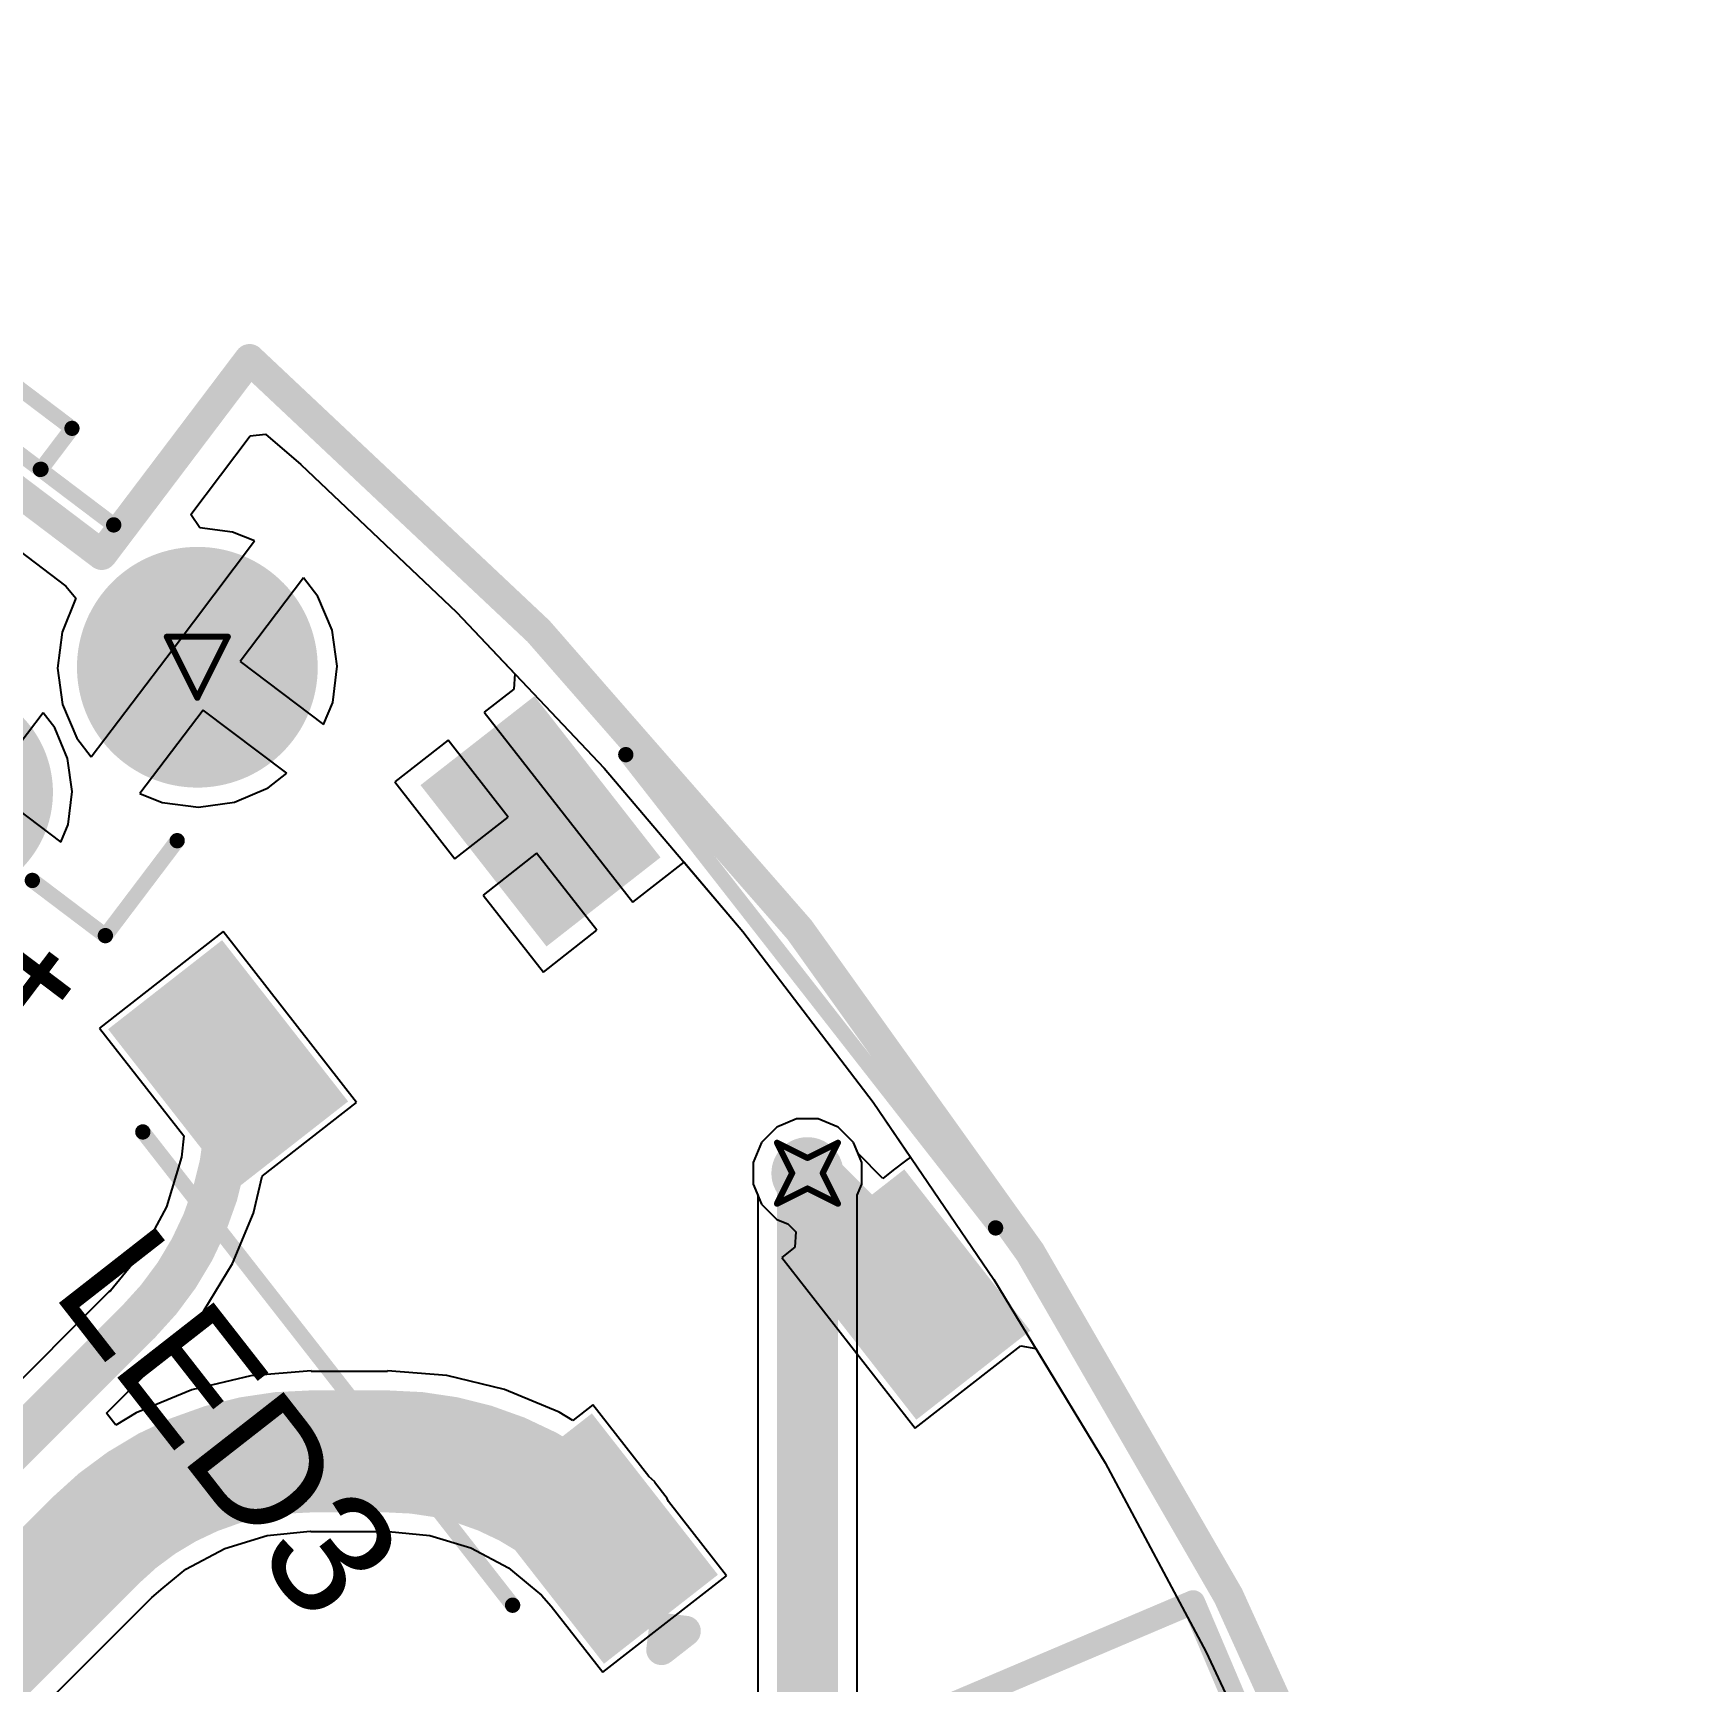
# Model space of a CAD drawing. Header units: inches. Extents: x -5 to 426, y -53 to 116.
# Drawn here: x 47.97 to 61.79, y -4.66 to 9.06 of the extents above; entities that cross this region are included whole.
import ezdxf

# ---------------------------------------------------------------- set-up
doc = ezdxf.new("R2010")
doc.units = ezdxf.units.IN
for name, color, linetype in [('Board Outline', 216, 'Continuous'), ('Bottom Layer', 5, 'Continuous'), ('Bottom Solder', 6, 'Continuous'), ('Drill Drawing', 1, 'Continuous'), ('Multi-Layer', 9, 'Continuous'), ('Pad Holes', 156, 'Continuous'), ('Top Layer', 1, 'Continuous'), ('Top Overlay', 2, 'Continuous'), ('Top Paste', 8, 'Continuous'), ('Top Solder', 216, 'Continuous'), ('Via Holes', 16, 'Continuous')]:
    doc.layers.add(name, color=color, linetype=linetype)
doc.styles.add('Arial', font='', dxfattribs={"height": 0.2})
doc.styles.get('Arial').set_extended_font_data('Arial')

# ---------------------------------------------------------------- blocks, each defined once
blk = doc.blocks.new('TS_1087E_B3D2_17')
at = {"layer": 'Bottom Layer'}
h = blk.add_hatch(color=5, dxfattribs=at)
edge = h.paths.add_edge_path()
edge.add_arc((-1.05, 3.2), 0.9, 0, 360)
h = blk.add_hatch(color=5, dxfattribs=at)
edge = h.paths.add_edge_path()
edge.add_arc((1.05, 2.15), 0.8, 0, 360)
h = blk.add_hatch(color=5, dxfattribs=at)
edge = h.paths.add_edge_path()
edge.add_arc((1.05, -2.15), 0.8, 0, 360)
h = blk.add_hatch(color=5, dxfattribs=at)
edge = h.paths.add_edge_path()
edge.add_arc((-1.05, -3.2), 0.9, 0, 360)
at = {"layer": 'Bottom Solder'}
h = blk.add_hatch(color=6, dxfattribs=at)
edge = h.paths.add_edge_path()
edge.add_arc((-1.05, 3.2), 1.002, 0, 360)
h = blk.add_hatch(color=6, dxfattribs=at)
edge = h.paths.add_edge_path()
edge.add_arc((1.05, 2.15), 0.902, 0, 360)
h = blk.add_hatch(color=6, dxfattribs=at)
edge = h.paths.add_edge_path()
edge.add_arc((1.05, -2.15), 0.902, 0, 360)
h = blk.add_hatch(color=6, dxfattribs=at)
edge = h.paths.add_edge_path()
edge.add_arc((-1.05, -3.2), 1.002, 0, 360)
at = {"layer": 'Multi-Layer'}
h = blk.add_hatch(color=9, dxfattribs=at)
edge = h.paths.add_edge_path()
edge.add_arc((-1.05, 3.2), 0.9, 0, 360)
h = blk.add_hatch(color=9, dxfattribs=at)
edge = h.paths.add_edge_path()
edge.add_arc((1.05, 2.15), 0.8, 0, 360)
h = blk.add_hatch(color=9, dxfattribs=at)
edge = h.paths.add_edge_path()
edge.add_arc((1.05, -2.15), 0.8, 0, 360)
h = blk.add_hatch(color=9, dxfattribs=at)
edge = h.paths.add_edge_path()
edge.add_arc((-1.05, -3.2), 0.9, 0, 360)
at = {"layer": 'Pad Holes'}
h = blk.add_hatch(color=7, dxfattribs=at)
edge = h.paths.add_edge_path()
edge.add_arc((-1.05, 3.2), 0.5, 0, 360)
h = blk.add_hatch(color=7, dxfattribs=at)
edge = h.paths.add_edge_path()
edge.add_arc((1.05, 2.15), 0.45, 0, 360)
h = blk.add_hatch(color=7, dxfattribs=at)
edge = h.paths.add_edge_path()
edge.add_arc((1.05, -2.15), 0.45, 0, 360)
h = blk.add_hatch(color=7, dxfattribs=at)
edge = h.paths.add_edge_path()
edge.add_arc((-1.05, -3.2), 0.5, 0, 360)
at = {"layer": 'Top Layer'}
h = blk.add_hatch(color=1, dxfattribs=at)
edge = h.paths.add_edge_path()
edge.add_arc((-1.05, 3.2), 0.9, 0, 360)
h = blk.add_hatch(color=1, dxfattribs=at)
edge = h.paths.add_edge_path()
edge.add_arc((1.05, 2.15), 0.8, 0, 360)
h = blk.add_hatch(color=1, dxfattribs=at)
edge = h.paths.add_edge_path()
edge.add_arc((1.05, -2.15), 0.8, 0, 360)
h = blk.add_hatch(color=1, dxfattribs=at)
edge = h.paths.add_edge_path()
edge.add_arc((-1.05, -3.2), 0.9, 0, 360)
at = {"layer": 'Top Solder'}
h = blk.add_hatch(color=216, dxfattribs=at)
edge = h.paths.add_edge_path()
edge.add_arc((-1.05, 3.2), 1.002, 0, 360)
h = blk.add_hatch(color=216, dxfattribs=at)
edge = h.paths.add_edge_path()
edge.add_arc((1.05, 2.15), 0.902, 0, 360)
h = blk.add_hatch(color=216, dxfattribs=at)
edge = h.paths.add_edge_path()
edge.add_arc((1.05, -2.15), 0.902, 0, 360)
h = blk.add_hatch(color=216, dxfattribs=at)
edge = h.paths.add_edge_path()
edge.add_arc((-1.05, -3.2), 1.002, 0, 360)
at = {"layer": 'Top Overlay'}
for points in [[(1.194, 3.937, 0.127, 0.127, 0), (0.203, 3.937, 0.127, 0.127, 0)], [(1.194, 3.175, 0.127, 0.127, 0), (1.194, 3.937, 0.127, 0.127, 0)], [(-1.575, -1.854, 0.127, 0.127, 0), (-1.575, 1.93, 0.127, 0.127, 0)], [(-2.007, -1.092, 0.127, 0.127, 0), (-2.007, 1.168, 0.127, 0.127, 0)], [(-1.579, 1.168, 0.127, 0.127, 0), (-2.007, 1.168, 0.127, 0.127, 0)], [(-1.575, 1.164, 0.127, 0.127, 0), (-1.579, 1.168, 0.127, 0.127, 0)], [(1.194, -0.991, 0.127, 0.127, 0), (1.194, 1.092, 0.127, 0.127, 0)], [(-1.579, -1.092, 0.127, 0.127, 0), (-2.007, -1.092, 0.127, 0.127, 0)], [(1.194, -3.937, 0.127, 0.127, 0), (1.194, -3.175, 0.127, 0.127, 0)], [(1.194, -3.937, 0.127, 0.127, 0), (0.203, -3.937, 0.127, 0.127, 0)]]:
    blk.add_lwpolyline(points, format="xyseb", dxfattribs=at)
for points in [[(0.171, 3.937, 0.0635, 0.0635, 1), (0.235, 3.937, 0.0635, 0.0635, 1)], [(1.162, 3.937, 0.0635, 0.0635, 1), (1.226, 3.937, 0.0635, 0.0635, 1)], [(1.162, 3.937, 0.0635, 0.0635, 1), (1.226, 3.937, 0.0635, 0.0635, 1)], [(1.162, 3.175, 0.0635, 0.0635, 1), (1.226, 3.175, 0.0635, 0.0635, 1)], [(-1.607, 1.93, 0.0635, 0.0635, 1), (-1.543, 1.93, 0.0635, 0.0635, 1)], [(-2.038, 1.168, 0.0635, 0.0635, 1), (-1.975, 1.168, 0.0635, 0.0635, 1)], [(-2.038, 1.168, 0.0635, 0.0635, 1), (-1.975, 1.168, 0.0635, 0.0635, 1)], [(-1.611, 1.168, 0.0635, 0.0635, 1), (-1.548, 1.168, 0.0635, 0.0635, 1)], [(-1.611, 1.168, 0.0635, 0.0635, 1), (-1.548, 1.168, 0.0635, 0.0635, 1)], [(-1.607, 1.164, 0.0635, 0.0635, 1), (-1.543, 1.164, 0.0635, 0.0635, 1)], [(1.162, 1.092, 0.0635, 0.0635, 1), (1.226, 1.092, 0.0635, 0.0635, 1)], [(1.162, -0.991, 0.0635, 0.0635, 1), (1.226, -0.991, 0.0635, 0.0635, 1)], [(-2.038, -1.092, 0.0635, 0.0635, 1), (-1.975, -1.092, 0.0635, 0.0635, 1)], [(-2.038, -1.092, 0.0635, 0.0635, 1), (-1.975, -1.092, 0.0635, 0.0635, 1)], [(-1.611, -1.092, 0.0635, 0.0635, 1), (-1.548, -1.092, 0.0635, 0.0635, 1)], [(-1.607, -1.854, 0.0635, 0.0635, 1), (-1.543, -1.854, 0.0635, 0.0635, 1)], [(1.162, -3.175, 0.0635, 0.0635, 1), (1.226, -3.175, 0.0635, 0.0635, 1)], [(0.171, -3.937, 0.0635, 0.0635, 1), (0.235, -3.937, 0.0635, 0.0635, 1)], [(1.162, -3.937, 0.0635, 0.0635, 1), (1.226, -3.937, 0.0635, 0.0635, 1)], [(1.162, -3.937, 0.0635, 0.0635, 1), (1.226, -3.937, 0.0635, 0.0635, 1)]]:
    blk.add_lwpolyline(points, format="xyseb", close=True, dxfattribs=at)
blk = doc.blocks.new('WS2812B_XF02_W_29')
at = {"layer": 'Top Layer'}
for points in [[(-3.25, 2.15), (-1.75, 2.15), (-1.75, 1.15), (-3.25, 1.15)], [(3.25, 1.15), (1.75, 1.15), (1.75, 2.15), (3.25, 2.15)], [(-3.25, -1.15), (-1.75, -1.15), (-1.75, -2.15), (-3.25, -2.15)], [(1.75, -1.15), (3.25, -1.15), (3.25, -2.15), (1.75, -2.15)]]:
    blk.add_hatch(color=1, dxfattribs=at).paths.add_polyline_path(points)
at = {"layer": 'Top Paste'}
for points in [[(-3.25, 2.15), (-1.75, 2.15), (-1.75, 1.15), (-3.25, 1.15)], [(3.25, 1.15), (1.75, 1.15), (1.75, 2.15), (3.25, 2.15)], [(-3.25, -1.15), (-1.75, -1.15), (-1.75, -2.15), (-3.25, -2.15)], [(1.75, -1.15), (3.25, -1.15), (3.25, -2.15), (1.75, -2.15)]]:
    blk.add_hatch(color=8, dxfattribs=at).paths.add_polyline_path(points)
at = {"layer": 'Top Solder'}
for points in [[(-3.352, 2.252), (-1.648, 2.252), (-1.648, 1.048), (-3.352, 1.048)], [(3.352, 1.048), (1.648, 1.048), (1.648, 2.252), (3.352, 2.252)], [(-3.352, -1.048), (-1.648, -1.048), (-1.648, -2.252), (-3.352, -2.252)], [(1.648, -1.048), (3.352, -1.048), (3.352, -2.252), (1.648, -2.252)]]:
    blk.add_hatch(color=216, dxfattribs=at).paths.add_polyline_path(points)
at = {"layer": 'Top Overlay'}
for points in [[(2.5, 2.551, 0.127, 0.127, 0), (-2.5, 2.551, 0.127, 0.127, 0)], [(-3.556, 1.803, 0.254, 0.254, 0), (-3.429, 1.676, 0.254, 0.254, 0)], [(-3.556, 1.803, 0.254, 0.254, 0), (-3.556, 1.549, 0.254, 0.254, 0)], [(-3.429, 1.676, 0.254, 0.254, 0), (-3.556, 1.549, 0.254, 0.254, 0)], [(2.5, -2.551, 0.127, 0.127, 0), (-2.5, -2.551, 0.127, 0.127, 0)]]:
    blk.add_lwpolyline(points, format="xyseb", dxfattribs=at)
for points in [[(-2.532, 2.551, 0.0635, 0.0635, 1), (-2.468, 2.551, 0.0635, 0.0635, 1)], [(2.468, 2.551, 0.0635, 0.0635, 1), (2.532, 2.551, 0.0635, 0.0635, 1)], [(-3.619, 1.803, 0.127, 0.127, 1), (-3.492, 1.803, 0.127, 0.127, 1)], [(-3.619, 1.803, 0.127, 0.127, 1), (-3.492, 1.803, 0.127, 0.127, 1)], [(-3.492, 1.676, 0.127, 0.127, 1), (-3.365, 1.676, 0.127, 0.127, 1)], [(-3.492, 1.676, 0.127, 0.127, 1), (-3.365, 1.676, 0.127, 0.127, 1)], [(-3.619, 1.549, 0.127, 0.127, 1), (-3.492, 1.549, 0.127, 0.127, 1)], [(-3.619, 1.549, 0.127, 0.127, 1), (-3.492, 1.549, 0.127, 0.127, 1)], [(-2.532, -2.551, 0.0635, 0.0635, 1), (-2.468, -2.551, 0.0635, 0.0635, 1)], [(2.468, -2.551, 0.0635, 0.0635, 1), (2.532, -2.551, 0.0635, 0.0635, 1)]]:
    blk.add_lwpolyline(points, format="xyseb", close=True, dxfattribs=at)
blk = doc.blocks.new('HDR1X2__59')
at = {"layer": 'Bottom Layer'}
blk.add_hatch(color=5, dxfattribs=at).paths.add_polyline_path([(-0.75, 0.75), (0.75, 0.75), (0.75, -0.75), (-0.75, -0.75)])
h = blk.add_hatch(color=5, dxfattribs=at)
edge = h.paths.add_edge_path()
edge.add_arc((2.54, 0), 0.75, 0, 360)
at = {"layer": 'Bottom Solder'}
blk.add_hatch(color=6, dxfattribs=at).paths.add_polyline_path([(-0.852, 0.852), (0.852, 0.852), (0.852, -0.852), (-0.852, -0.852)])
h = blk.add_hatch(color=6, dxfattribs=at)
edge = h.paths.add_edge_path()
edge.add_arc((2.54, 0), 0.852, 0, 360)
at = {"layer": 'Multi-Layer'}
blk.add_hatch(color=9, dxfattribs=at).paths.add_polyline_path([(-0.75, 0.75), (0.75, 0.75), (0.75, -0.75), (-0.75, -0.75)])
h = blk.add_hatch(color=9, dxfattribs=at)
edge = h.paths.add_edge_path()
edge.add_arc((2.54, 0), 0.75, 0, 360)
at = {"layer": 'Pad Holes'}
h = blk.add_hatch(color=7, dxfattribs=at)
edge = h.paths.add_edge_path()
edge.add_arc((0, 0), 0.45, 0, 360)
h = blk.add_hatch(color=7, dxfattribs=at)
edge = h.paths.add_edge_path()
edge.add_arc((2.54, 0), 0.45, 0, 360)
at = {"layer": 'Top Layer'}
blk.add_hatch(color=1, dxfattribs=at).paths.add_polyline_path([(-0.75, 0.75), (0.75, 0.75), (0.75, -0.75), (-0.75, -0.75)])
h = blk.add_hatch(color=1, dxfattribs=at)
edge = h.paths.add_edge_path()
edge.add_arc((2.54, 0), 0.75, 0, 360)
at = {"layer": 'Top Solder'}
blk.add_hatch(color=216, dxfattribs=at).paths.add_polyline_path([(-0.852, 0.852), (0.852, 0.852), (0.852, -0.852), (-0.852, -0.852)])
h = blk.add_hatch(color=216, dxfattribs=at)
edge = h.paths.add_edge_path()
edge.add_arc((2.54, 0), 0.852, 0, 360)
at = {"layer": 'Top Overlay'}
for points in [[(3.81, 1.27, 0.2, 0.2, 0), (-1.27, 1.27, 0.2, 0.2, 0)], [(-1.27, 1.27, 0.2, 0.2, 0), (-1.27, -1.27, 0.2, 0.2, 0)], [(3.81, 1.27, 0.2, 0.2, 0), (3.81, -1.27, 0.2, 0.2, 0)], [(3.81, -1.27, 0.2, 0.2, 0), (-1.27, -1.27, 0.2, 0.2, 0)]]:
    blk.add_lwpolyline(points, format="xyseb", dxfattribs=at)
for points in [[(-1.32, 1.27, 0.1, 0.1, 1), (-1.22, 1.27, 0.1, 0.1, 1)], [(-1.32, 1.27, 0.1, 0.1, 1), (-1.22, 1.27, 0.1, 0.1, 1)], [(3.76, 1.27, 0.1, 0.1, 1), (3.86, 1.27, 0.1, 0.1, 1)], [(3.76, 1.27, 0.1, 0.1, 1), (3.86, 1.27, 0.1, 0.1, 1)], [(-1.32, -1.27, 0.1, 0.1, 1), (-1.22, -1.27, 0.1, 0.1, 1)], [(-1.32, -1.27, 0.1, 0.1, 1), (-1.22, -1.27, 0.1, 0.1, 1)], [(3.76, -1.27, 0.1, 0.1, 1), (3.86, -1.27, 0.1, 0.1, 1)], [(3.76, -1.27, 0.1, 0.1, 1), (3.86, -1.27, 0.1, 0.1, 1)]]:
    blk.add_lwpolyline(points, format="xyseb", close=True, dxfattribs=at)

msp = doc.modelspace()

# ---------------------------------------------------------------- hatches: boundary and pattern name
at = {"layer": 'Bottom Layer'}
h = msp.add_hatch(color=5, dxfattribs=at)
edge = h.paths.add_edge_path()
edge.add_arc((54.416, -0.428), 0.3, 0, 360)
at = {"layer": 'Top Layer'}
h = msp.add_hatch(color=1, dxfattribs=at)
edge = h.paths.add_edge_path()
edge.add_arc((54.416, -0.428), 0.3, 0, 360)
at = {"layer": 'Via Holes'}
h = msp.add_hatch(color=7, dxfattribs=at)
edge = h.paths.add_edge_path()
edge.add_arc((54.416, -0.428), 0.15, 0, 360)

# ---------------------------------------------------------------- linework, layer by layer
at = {"layer": 'Board Outline'}
for points in [[(45.364, 7.124, 0.254, 0.254, 0), (48.542, 4.721, 0.254, 0.254, 0)], [(49.772, 6.348, 0.254, 0.254, -1.144567), (-0.298, -38.441, 0.254, 0.254, 0)], [(48.542, 4.721, 0.254, 0.254, 0), (49.772, 6.348, 0.254, 0.254, 0)]]:
    msp.add_lwpolyline(points, format="xyseb", dxfattribs=at)
for points in [[(49.709, 6.348, 0.127, 0.127, 1), (49.836, 6.348, 0.127, 0.127, 1)], [(49.709, 6.348, 0.127, 0.127, 1), (49.836, 6.348, 0.127, 0.127, 1)], [(48.478, 4.721, 0.127, 0.127, 1), (48.605, 4.721, 0.127, 0.127, 1)], [(48.478, 4.721, 0.127, 0.127, 1), (48.605, 4.721, 0.127, 0.127, 1)]]:
    msp.add_lwpolyline(points, format="xyseb", close=True, dxfattribs=at)
at = {"layer": 'Bottom Layer'}
for p, q in [((45.129, 6.815), (48.243, 4.46)), ((49.283, 5.057), (49.778, 5.711)), ((49.778, 5.711), (49.904, 5.725)), ((49.904, 5.725), (50.2, 5.473)), ((50.2, 5.473), (51.495, 4.243)), ((49.357, 4.944), (49.283, 5.057)), ((49.631, 4.91), (49.357, 4.944)), ((49.814, 4.836), (49.631, 4.91)), ((49.135, 3.937), (49.814, 4.836)), ((48.243, 4.46), (48.325, 4.359)), ((50.22, 4.529), (49.693, 3.833)), ((50.341, 4.373), (50.22, 4.529)), ((48.325, 4.359), (48.211, 4.077)), ((50.46, 4.093), (50.341, 4.373)), ((51.495, 4.243), (52.723, 2.945)), ((48.211, 4.077), (48.174, 3.776)), ((50.501, 3.792), (50.46, 4.093)), ((48.455, 3.039), (49.135, 3.937)), ((48.174, 3.776), (48.215, 3.475)), ((49.693, 3.833), (50.389, 3.307)), ((50.464, 3.491), (50.501, 3.792)), ((48.215, 3.475), (48.334, 3.195)), ((50.389, 3.307), (50.464, 3.491)), ((48.053, 3.405), (47.589, 2.792)), ((48.15, 3.28), (48.053, 3.405)), ((49.387, 3.428), (48.86, 2.732)), ((50.083, 2.902), (49.387, 3.428)), ((48.258, 3.025), (48.15, 3.28)), ((48.334, 3.195), (48.455, 3.039)), ((48.296, 2.75), (48.258, 3.025)), ((52.723, 2.945), (53.879, 1.584)), ((47.589, 2.792), (48.202, 2.328)), ((49.647, 2.662), (49.926, 2.78)), ((49.926, 2.78), (50.083, 2.902)), ((48.262, 2.474), (48.296, 2.75)), ((48.86, 2.732), (49.044, 2.658)), ((49.044, 2.658), (49.346, 2.62)), ((49.346, 2.62), (49.647, 2.662)), ((48.202, 2.328), (48.262, 2.474)), ((53.879, 1.584), (54.962, 0.164)), ((54.962, 0.164), (55.968, -1.313)), ((54.326, 0.024), (54.16, -0.045)), ((54.506, 0.024), (54.326, 0.024)), ((54.673, -0.045), (54.506, 0.024)), ((54.16, -0.045), (54.033, -0.172)), ((54.8, -0.172), (54.673, -0.045)), ((54.033, -0.172), (53.964, -0.338)), ((54.869, -0.338), (54.8, -0.172)), ((53.964, -0.338), (53.964, -0.518)), ((54.869, -0.518), (54.869, -0.338)), ((53.964, -0.518), (54.002, -0.61)), ((54.831, -0.61), (54.869, -0.518)), ((54.002, -0.61), (54.002, -6.196)), ((54.831, -6.196), (54.831, -0.61)), ((55.968, -1.313), (56.893, -2.84)), ((56.893, -2.84), (57.736, -4.415)), ((57.736, -4.415), (58.494, -6.033))]:
    msp.add_line(p, q, dxfattribs=at)
msp.add_lwpolyline([(54.416, -6.196, 0.508, 0.508, 0), (54.416, -0.428, 0.508, 0.508, 0)], format="xyseb", dxfattribs=at)
msp.add_lwpolyline([(54.289, -0.428, 0.254, 0.254, 1), (54.543, -0.428, 0.254, 0.254, 1)], format="xyseb", close=True, dxfattribs=at)
at = {"layer": 'Drill Drawing'}
for points in [[(49.083, 4.038, 0.0508, 0.0508, 0), (49.591, 4.038, 0.0508, 0.0508, 0)], [(49.083, 4.038, 0.0508, 0.0508, 0), (49.337, 3.53, 0.0508, 0.0508, 0)], [(49.337, 3.53, 0.0508, 0.0508, 0), (49.591, 4.038, 0.0508, 0.0508, 0)], [(54.162, -0.174, 0.0508, 0.0508, 0), (54.416, -0.301, 0.0508, 0.0508, 0)], [(54.162, -0.174, 0.0508, 0.0508, 0), (54.289, -0.428, 0.0508, 0.0508, 0)], [(54.416, -0.301, 0.0508, 0.0508, 0), (54.67, -0.174, 0.0508, 0.0508, 0)], [(54.543, -0.428, 0.0508, 0.0508, 0), (54.67, -0.174, 0.0508, 0.0508, 0)], [(54.162, -0.682, 0.0508, 0.0508, 0), (54.289, -0.428, 0.0508, 0.0508, 0)], [(54.543, -0.428, 0.0508, 0.0508, 0), (54.67, -0.682, 0.0508, 0.0508, 0)], [(54.162, -0.682, 0.0508, 0.0508, 0), (54.416, -0.555, 0.0508, 0.0508, 0)], [(54.416, -0.555, 0.0508, 0.0508, 0), (54.67, -0.682, 0.0508, 0.0508, 0)]]:
    msp.add_lwpolyline(points, format="xyseb", dxfattribs=at)
for points in [[(49.071, 4.038, 0.0254, 0.0254, 1), (49.096, 4.038, 0.0254, 0.0254, 1)], [(49.071, 4.038, 0.0254, 0.0254, 1), (49.096, 4.038, 0.0254, 0.0254, 1)], [(49.579, 4.038, 0.0254, 0.0254, 1), (49.604, 4.038, 0.0254, 0.0254, 1)], [(49.579, 4.038, 0.0254, 0.0254, 1), (49.604, 4.038, 0.0254, 0.0254, 1)], [(49.325, 3.53, 0.0254, 0.0254, 1), (49.35, 3.53, 0.0254, 0.0254, 1)], [(49.325, 3.53, 0.0254, 0.0254, 1), (49.35, 3.53, 0.0254, 0.0254, 1)], [(54.15, -0.174, 0.0254, 0.0254, 1), (54.175, -0.174, 0.0254, 0.0254, 1)], [(54.15, -0.174, 0.0254, 0.0254, 1), (54.175, -0.174, 0.0254, 0.0254, 1)], [(54.404, -0.301, 0.0254, 0.0254, 1), (54.429, -0.301, 0.0254, 0.0254, 1)], [(54.404, -0.301, 0.0254, 0.0254, 1), (54.429, -0.301, 0.0254, 0.0254, 1)], [(54.658, -0.174, 0.0254, 0.0254, 1), (54.683, -0.174, 0.0254, 0.0254, 1)], [(54.658, -0.174, 0.0254, 0.0254, 1), (54.683, -0.174, 0.0254, 0.0254, 1)], [(54.277, -0.428, 0.0254, 0.0254, 1), (54.302, -0.428, 0.0254, 0.0254, 1)], [(54.277, -0.428, 0.0254, 0.0254, 1), (54.302, -0.428, 0.0254, 0.0254, 1)], [(54.531, -0.428, 0.0254, 0.0254, 1), (54.556, -0.428, 0.0254, 0.0254, 1)], [(54.531, -0.428, 0.0254, 0.0254, 1), (54.556, -0.428, 0.0254, 0.0254, 1)], [(54.404, -0.555, 0.0254, 0.0254, 1), (54.429, -0.555, 0.0254, 0.0254, 1)], [(54.404, -0.555, 0.0254, 0.0254, 1), (54.429, -0.555, 0.0254, 0.0254, 1)], [(54.15, -0.682, 0.0254, 0.0254, 1), (54.175, -0.682, 0.0254, 0.0254, 1)], [(54.15, -0.682, 0.0254, 0.0254, 1), (54.175, -0.682, 0.0254, 0.0254, 1)], [(54.658, -0.682, 0.0254, 0.0254, 1), (54.683, -0.682, 0.0254, 0.0254, 1)], [(54.658, -0.682, 0.0254, 0.0254, 1), (54.683, -0.682, 0.0254, 0.0254, 1)]]:
    msp.add_lwpolyline(points, format="xyseb", close=True, dxfattribs=at)
at = {"layer": 'Top Layer'}
for p, q in [((45.129, 6.815), (48.243, 4.46)), ((49.283, 5.057), (49.778, 5.711)), ((49.778, 5.711), (49.904, 5.725)), ((49.904, 5.725), (50.2, 5.473)), ((50.2, 5.473), (51.495, 4.243)), ((49.357, 4.944), (49.283, 5.057)), ((49.631, 4.91), (49.357, 4.944)), ((49.814, 4.836), (49.631, 4.91)), ((49.135, 3.937), (49.814, 4.836)), ((48.243, 4.46), (48.325, 4.359)), ((50.22, 4.529), (49.693, 3.833)), ((50.341, 4.373), (50.22, 4.529)), ((48.325, 4.359), (48.211, 4.077)), ((50.46, 4.093), (50.341, 4.373)), ((51.495, 4.243), (51.981, 3.729)), ((48.211, 4.077), (48.174, 3.776)), ((50.501, 3.792), (50.46, 4.093)), ((48.455, 3.039), (49.135, 3.937)), ((48.174, 3.776), (48.215, 3.475)), ((49.693, 3.833), (50.389, 3.307)), ((50.464, 3.491), (50.501, 3.792)), ((51.971, 3.602), (51.726, 3.411)), ((51.981, 3.729), (51.971, 3.602)), ((48.215, 3.475), (48.334, 3.195)), ((50.389, 3.307), (50.464, 3.491)), ((48.053, 3.405), (47.589, 2.792)), ((48.15, 3.28), (48.053, 3.405)), ((49.387, 3.428), (48.86, 2.732)), ((50.083, 2.902), (49.387, 3.428)), ((51.726, 3.411), (52.344, 2.619)), ((48.258, 3.025), (48.15, 3.28)), ((48.334, 3.195), (48.455, 3.039)), ((51.425, 3.176), (50.981, 2.829)), ((51.926, 2.535), (51.425, 3.176)), ((48.296, 2.75), (48.258, 3.025)), ((47.589, 2.792), (48.202, 2.328)), ((49.647, 2.662), (49.926, 2.78)), ((49.926, 2.78), (50.083, 2.902)), ((50.981, 2.829), (51.482, 2.188)), ((48.262, 2.474), (48.296, 2.75)), ((48.86, 2.732), (49.044, 2.658)), ((49.044, 2.658), (49.346, 2.62)), ((49.346, 2.62), (49.647, 2.662)), ((51.482, 2.188), (51.926, 2.535)), ((52.344, 2.619), (52.962, 1.828)), ((48.202, 2.328), (48.262, 2.474)), ((52.161, 2.235), (51.717, 1.888)), ((52.662, 1.594), (52.161, 2.235)), ((52.962, 1.828), (53.389, 2.162)), ((53.389, 2.162), (53.879, 1.584)), ((51.717, 1.888), (52.218, 1.247)), ((49.552, 1.583), (48.524, 0.78)), ((50.663, 0.161), (49.552, 1.583)), ((52.218, 1.247), (52.662, 1.594)), ((53.879, 1.584), (54.962, 0.164)), ((48.524, 0.78), (49.224, -0.116)), ((49.877, -0.453), (50.663, 0.161)), ((54.962, 0.164), (55.274, -0.294)), ((54.326, 0.024), (54.16, -0.045)), ((54.506, 0.024), (54.326, 0.024)), ((54.673, -0.045), (54.506, 0.024)), ((49.224, -0.116), (49.206, -0.295)), ((54.16, -0.045), (54.033, -0.172)), ((54.8, -0.172), (54.673, -0.045)), ((54.033, -0.172), (53.964, -0.338)), ((54.838, -0.264), (54.8, -0.172)), ((55.044, -0.471), (54.838, -0.264)), ((49.206, -0.295), (49.081, -0.707)), ((53.964, -0.338), (53.964, -0.518)), ((55.13, -0.403), (55.044, -0.471)), ((55.231, -0.325), (55.13, -0.403)), ((55.274, -0.294), (55.231, -0.325)), ((49.804, -0.761), (49.877, -0.453)), ((53.964, -0.518), (54.033, -0.685)), ((54.033, -0.685), (54.16, -0.812)), ((49.081, -0.707), (48.878, -1.086)), ((49.63, -1.18), (49.804, -0.761)), ((54.16, -0.812), (54.252, -0.85)), ((54.252, -0.85), (54.319, -0.917)), ((54.319, -0.917), (54.311, -1.044)), ((48.878, -1.086), (48.615, -1.407)), ((54.311, -1.044), (54.202, -1.129)), ((49.393, -1.567), (49.63, -1.18)), ((54.202, -1.129), (55.314, -2.551)), ((48.602, -1.416), (46.952, -3.065)), ((48.615, -1.407), (48.602, -1.416)), ((49.098, -1.912), (49.393, -1.567)), ((48.581, -2.426), (49.097, -1.91)), ((49.097, -1.91), (49.098, -1.912)), ((55.314, -2.551), (56.191, -1.865)), ((56.191, -1.865), (56.316, -1.888)), ((56.316, -1.888), (56.893, -2.84)), ((49.782, -2.114), (49.292, -2.231)), ((50.284, -2.074), (49.782, -2.114)), ((50.284, -2.078), (50.284, -2.074)), ((50.921, -2.078), (50.284, -2.078)), ((51.413, -2.113), (50.921, -2.074)), ((50.921, -2.074), (50.921, -2.078)), ((51.893, -2.228), (51.413, -2.113)), ((49.292, -2.231), (48.827, -2.424)), ((52.349, -2.417), (51.893, -2.228)), ((48.66, -2.526), (48.581, -2.426)), ((48.827, -2.424), (48.66, -2.526)), ((52.463, -2.487), (52.349, -2.417)), ((52.63, -2.357), (52.463, -2.487)), ((53.097, -2.954), (52.63, -2.357)), ((56.893, -2.84), (57.736, -4.415)), ((53.145, -2.996), (53.097, -2.954)), ((53.143, -2.999), (53.145, -2.996)), ((53.248, -3.137), (53.143, -2.999)), ((53.259, -3.162), (53.248, -3.137)), ((53.741, -3.779), (53.259, -3.162)), ((49.566, -3.551), (49.918, -3.444)), ((49.918, -3.444), (50.276, -3.409)), ((50.276, -3.409), (50.284, -3.41)), ((50.284, -3.41), (50.921, -3.41)), ((50.921, -3.41), (50.928, -3.41)), ((50.928, -3.41), (51.274, -3.444)), ((51.274, -3.444), (51.614, -3.547)), ((49.242, -3.725), (49.566, -3.551)), ((51.614, -3.547), (51.927, -3.714)), ((49.053, -3.88), (49.242, -3.725)), ((51.927, -3.714), (52.108, -3.862)), ((52.108, -3.862), (52.201, -3.941)), ((52.713, -4.582), (53.741, -3.779)), ((48.872, -4.047), (48.959, -3.959)), ((48.959, -3.959), (49.053, -3.88)), ((52.201, -3.941), (52.284, -4.033)), ((47.925, -4.993), (48.872, -4.047)), ((52.284, -4.033), (52.713, -4.582)), ((57.736, -4.415), (58.494, -6.033))]:
    msp.add_line(p, q, dxfattribs=at)
for points in [[(49.593, 0.133, 0.381, 0.381, 0), (49.593, 0.47, 0.381, 0.381, 0)], [(49.593, 0.133, 0.381, 0.381, -0.198912), (48.849, -1.663, 0.381, 0.381, 0)], [(54.416, -0.428, 0.508, 0.508, 0), (55.163, -1.175, 0.508, 0.508, 0)], [(55.163, -1.175, 0.508, 0.508, -0.198912), (55.272, -1.438, 0.508, 0.508, 0)], [(55.272, -1.438, 0.508, 0.508, 0), (55.389, -1.555, 0.508, 0.508, 0)], [(47.2, -3.313, 0.381, 0.381, 0), (48.849, -1.663, 0.381, 0.381, 0)], [(48.488, -3.488, 1.016, 1.016, -0.198912), (50.284, -2.744, 1.016, 1.016, 0)], [(50.284, -2.744, 1.016, 1.016, 0), (50.921, -2.744, 1.016, 1.016, 0)], [(50.921, -2.744, 1.016, 1.016, -0.198912), (52.672, -3.47, 1.016, 1.016, 0)], [(47.454, -4.522, 1.016, 1.016, 0), (48.488, -3.488, 1.016, 1.016, 0)]]:
    msp.add_lwpolyline(points, format="xyseb", dxfattribs=at)
for points in [[(49.498, 0.47, 0.191, 0.191, 1), (49.689, 0.47, 0.191, 0.191, 1)], [(49.498, 0.133, 0.191, 0.191, 1), (49.689, 0.133, 0.191, 0.191, 1)], [(49.498, 0.133, 0.191, 0.191, 1), (49.689, 0.133, 0.191, 0.191, 1)], [(54.289, -0.428, 0.254, 0.254, 1), (54.543, -0.428, 0.254, 0.254, 1)], [(55.036, -1.175, 0.254, 0.254, 1), (55.29, -1.175, 0.254, 0.254, 1)], [(55.036, -1.175, 0.254, 0.254, 1), (55.29, -1.175, 0.254, 0.254, 1)], [(55.145, -1.438, 0.254, 0.254, 1), (55.399, -1.438, 0.254, 0.254, 1)], [(55.145, -1.438, 0.254, 0.254, 1), (55.399, -1.438, 0.254, 0.254, 1)], [(55.262, -1.555, 0.254, 0.254, 1), (55.516, -1.555, 0.254, 0.254, 1)], [(48.754, -1.663, 0.191, 0.191, 1), (48.945, -1.663, 0.191, 0.191, 1)], [(48.754, -1.663, 0.191, 0.191, 1), (48.945, -1.663, 0.191, 0.191, 1)], [(50.03, -2.744, 0.508, 0.508, 1), (50.538, -2.744, 0.508, 0.508, 1)], [(50.03, -2.744, 0.508, 0.508, 1), (50.538, -2.744, 0.508, 0.508, 1)], [(50.667, -2.744, 0.508, 0.508, 1), (51.175, -2.744, 0.508, 0.508, 1)], [(50.667, -2.744, 0.508, 0.508, 1), (51.175, -2.744, 0.508, 0.508, 1)], [(48.234, -3.488, 0.508, 0.508, 1), (48.742, -3.488, 0.508, 0.508, 1)], [(48.234, -3.488, 0.508, 0.508, 1), (48.742, -3.488, 0.508, 0.508, 1)], [(52.418, -3.47, 0.508, 0.508, 1), (52.926, -3.47, 0.508, 0.508, 1)]]:
    msp.add_lwpolyline(points, format="xyseb", close=True, dxfattribs=at)

# ---------------------------------------------------------------- block references
for name, p, rotation in [('TS_1087E_B3D2_17', (46.152, 4.877), 232.9), ('WS2812B_XF02_W_29', (52.433, -0.484), 128), ('HDR1X2__59', (57.946, -8.003), 113)]:
    msp.add_blockref(name, p, dxfattribs=dict(rotation=rotation))

# ---------------------------------------------------------------- texts
at = {"layer": 'Top Overlay', "style": 'Arial'}
for s, rotation, p in [('SW4', 52.9, (46.54, -1.203)), ('LED3', 308, (48.114, -1.416))]:
    msp.add_text(s, height=1.016, rotation=rotation, dxfattribs=at).set_placement(p)

doc.saveas('drawing.dxf')
